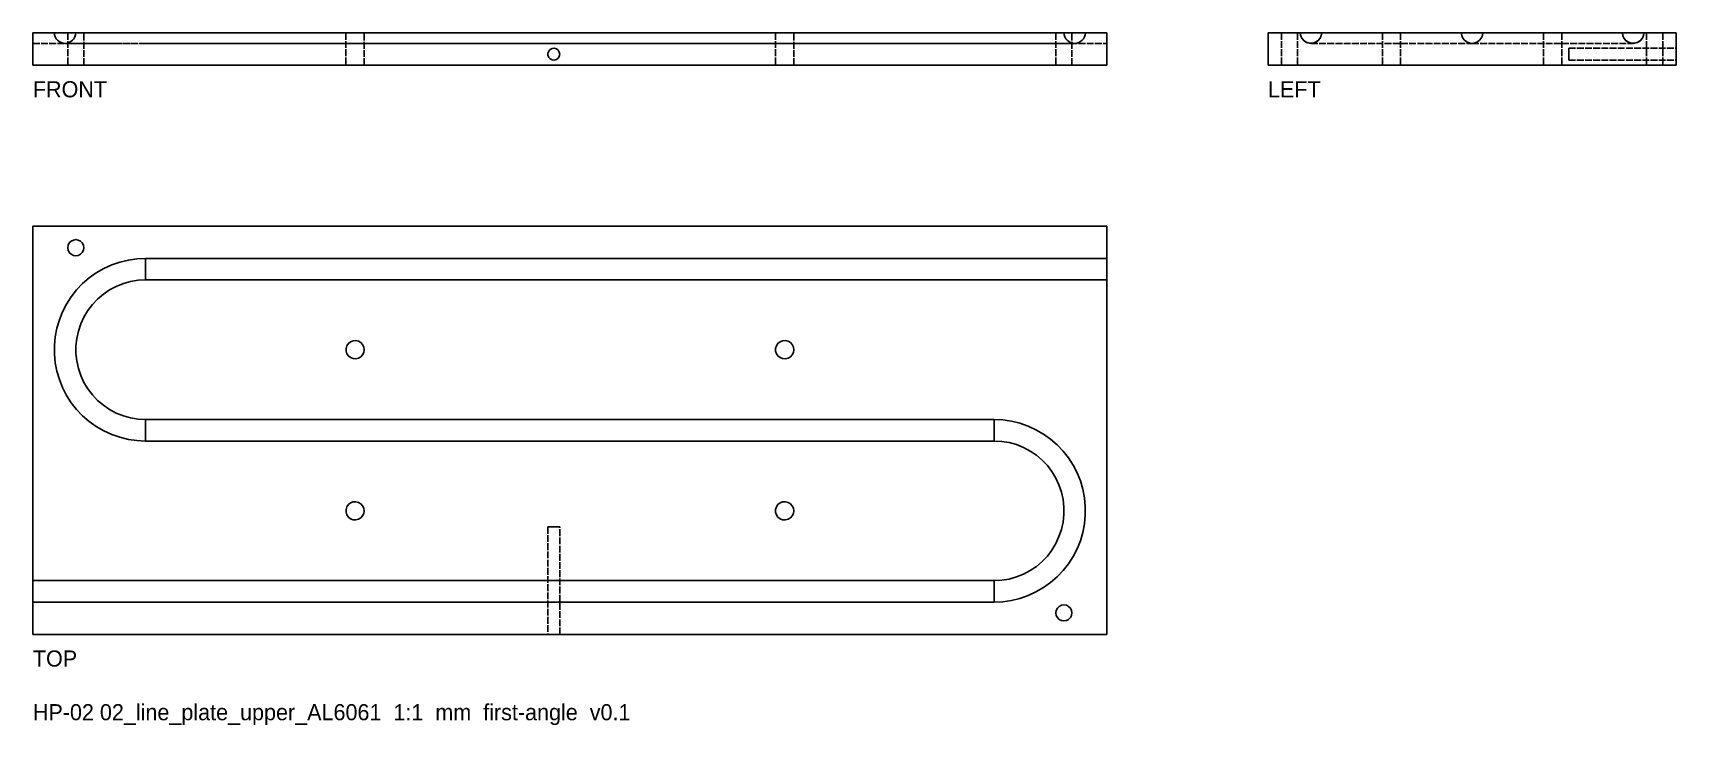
# Model space of a CAD drawing. Header units: millimetres. Extents: x 0 to 306, y -17 to 112.
import ezdxf

# ---------------------------------------------------------------- set-up
doc = ezdxf.new("R2010")
doc.units = ezdxf.units.MM
doc.linetypes.add('DASHED', pattern=[1.524, 1.27, -0.254])
for name, color, linetype in [('HIDDEN', 8, 'DASHED'), ('TEXT', 3, 'Continuous'), ('VISIBLE', 7, 'Continuous')]:
    doc.layers.add(name, color=color, linetype=linetype)

msp = doc.modelspace()

# ---------------------------------------------------------------- linework, layer by layer
at = {"layer": 'HIDDEN'}
for points in [[(0, 112), (0, 111.78), (0, 111.56), (0, 111.35), (0, 111.15), (0, 110.96), (0, 110.78), (0, 110.62), (0, 110.47), (0, 110.35), (0, 110.24), (0, 110.16), (0, 110.1), (0, 110.06), (0, 110.05)], [(0, 110.05), (0, 110.06), (0, 110.1), (0, 110.16), (0, 110.24), (0, 110.35), (0, 110.47), (0, 110.62), (0, 110.78), (0, 110.96), (0, 111.15), (0, 111.35), (0, 111.56), (0, 111.78), (0, 112)], [(0, 106), (0, 112)], [(0, 112), (179, 112)], [(0, 112), (179, 112)], [(0, 112), (200, 112)], [(21, 112), (19.1, 112), (17.22, 112), (15.39, 112), (13.62, 112), (11.96, 112), (10.4, 112), (8.98, 112), (7.71, 112), (6.61, 112), (5.68, 112), (4.95, 112), (4.43, 112), (4.11, 112), (4, 112)], [(4, 112), (4.11, 112), (4.43, 112), (4.95, 112), (5.68, 112), (6.61, 112), (7.71, 112), (8.98, 112), (10.4, 112), (11.96, 112), (13.62, 112), (15.39, 112), (17.22, 112), (19.1, 112), (21, 112)], [(4, 112), (4.05, 111.62), (4.17, 111.25), (4.35, 110.91), (4.6, 110.62), (4.9, 110.38), (5.25, 110.2), (5.62, 110.09), (6, 110.05)], [(8, 112), (7.95, 111.62), (7.83, 111.25), (7.65, 110.91), (7.4, 110.62), (7.1, 110.38), (6.75, 110.2), (6.38, 110.09), (6, 110.05)], [(9.5, 112), (9.46, 112), (9.35, 112), (9.17, 112), (8.94, 112), (8.65, 112), (8.33, 112), (8, 112), (7.67, 112), (7.35, 112), (7.06, 112), (6.83, 112), (6.65, 112), (6.54, 112), (6.5, 112)], [(6.5, 112), (6.54, 112), (6.65, 112), (6.83, 112), (7.06, 112), (7.35, 112), (7.67, 112), (8, 112), (8.33, 112), (8.65, 112), (8.94, 112), (9.17, 112), (9.35, 112), (9.46, 112), (9.5, 112)], [(6.5, 112), (6.5, 106)], [(21, 112), (19.54, 112), (18.11, 112), (16.71, 112), (15.36, 112), (14.08, 112), (12.89, 112), (11.81, 112), (10.84, 112), (9.99, 112), (9.29, 112), (8.73, 112), (8.33, 112), (8.08, 112), (8, 112)], [(8, 112), (8.08, 112), (8.33, 112), (8.73, 112), (9.29, 112), (9.99, 112), (10.84, 112), (11.81, 112), (12.89, 112), (14.08, 112), (15.36, 112), (16.71, 112), (18.11, 112), (19.54, 112), (21, 112)], [(9.5, 106), (9.5, 112)], [(21, 112), (200, 112)], [(179, 112), (21, 112)], [(179, 112), (21, 112)], [(21, 112), (200, 112)], [(61.7, 112), (61.66, 112), (61.53, 112), (61.33, 112), (61.06, 112), (60.74, 112), (60.38, 112), (60, 112), (59.62, 112), (59.26, 112), (58.94, 112), (58.67, 112), (58.47, 112), (58.34, 112), (58.3, 112)], [(58.3, 112), (58.34, 112), (58.47, 112), (58.67, 112), (58.94, 112), (59.26, 112), (59.62, 112), (60, 112), (60.38, 112), (60.74, 112), (61.06, 112), (61.33, 112), (61.53, 112), (61.66, 112), (61.7, 112)], [(61.7, 112), (61.66, 112), (61.53, 112), (61.33, 112), (61.06, 112), (60.74, 112), (60.38, 112), (60, 112), (59.62, 112), (59.26, 112), (58.94, 112), (58.67, 112), (58.47, 112), (58.34, 112), (58.3, 112)], [(58.3, 112), (58.34, 112), (58.47, 112), (58.67, 112), (58.94, 112), (59.26, 112), (59.62, 112), (60, 112), (60.38, 112), (60.74, 112), (61.06, 112), (61.33, 112), (61.53, 112), (61.66, 112), (61.7, 112)], [(58.3, 112), (58.3, 106)], [(58.3, 112), (58.3, 106)], [(61.7, 106), (61.7, 112)], [(61.7, 106), (61.7, 112)], [(141.7, 112), (141.66, 112), (141.53, 112), (141.33, 112), (141.06, 112), (140.74, 112), (140.38, 112), (140, 112), (139.62, 112), (139.26, 112), (138.94, 112), (138.67, 112), (138.47, 112), (138.34, 112), (138.3, 112)], [(138.3, 112), (138.34, 112), (138.47, 112), (138.67, 112), (138.94, 112), (139.26, 112), (139.62, 112), (140, 112), (140.38, 112), (140.74, 112), (141.06, 112), (141.33, 112), (141.53, 112), (141.66, 112), (141.7, 112)], [(141.7, 112), (141.66, 112), (141.53, 112), (141.33, 112), (141.06, 112), (140.74, 112), (140.38, 112), (140, 112), (139.62, 112), (139.26, 112), (138.94, 112), (138.67, 112), (138.47, 112), (138.34, 112), (138.3, 112)], [(138.3, 112), (138.34, 112), (138.47, 112), (138.67, 112), (138.94, 112), (139.26, 112), (139.62, 112), (140, 112), (140.38, 112), (140.74, 112), (141.06, 112), (141.33, 112), (141.53, 112), (141.66, 112), (141.7, 112)], [(138.3, 112), (138.3, 106)], [(138.3, 112), (138.3, 106)], [(141.7, 106), (141.7, 112)], [(141.7, 106), (141.7, 112)], [(179, 112), (180.9, 112), (182.78, 112), (184.61, 112), (186.38, 112), (188.04, 112), (189.6, 112), (191.02, 112), (192.29, 112), (193.39, 112), (194.32, 112), (195.05, 112), (195.57, 112), (195.89, 112), (196, 112)], [(196, 112), (195.89, 112), (195.57, 112), (195.05, 112), (194.32, 112), (193.39, 112), (192.29, 112), (191.02, 112), (189.6, 112), (188.04, 112), (186.38, 112), (184.61, 112), (182.78, 112), (180.9, 112), (179, 112)], [(179, 112), (180.46, 112), (181.89, 112), (183.29, 112), (184.64, 112), (185.92, 112), (187.11, 112), (188.19, 112), (189.16, 112), (190.01, 112), (190.71, 112), (191.27, 112), (191.67, 112), (191.92, 112), (192, 112)], [(192, 112), (191.92, 112), (191.67, 112), (191.27, 112), (190.71, 112), (190.01, 112), (189.16, 112), (188.19, 112), (187.11, 112), (185.92, 112), (184.64, 112), (183.29, 112), (181.89, 112), (180.46, 112), (179, 112)], [(193.5, 112), (193.46, 112), (193.35, 112), (193.17, 112), (192.94, 112), (192.65, 112), (192.33, 112), (192, 112), (191.67, 112), (191.35, 112), (191.06, 112), (190.83, 112), (190.65, 112), (190.54, 112), (190.5, 112)], [(190.5, 112), (190.54, 112), (190.65, 112), (190.83, 112), (191.06, 112), (191.35, 112), (191.67, 112), (192, 112), (192.33, 112), (192.65, 112), (192.94, 112), (193.17, 112), (193.35, 112), (193.46, 112), (193.5, 112)], [(190.5, 112), (190.5, 106)], [(192, 112), (192.05, 111.62), (192.17, 111.25), (192.35, 110.91), (192.6, 110.62), (192.9, 110.38), (193.25, 110.2), (193.62, 110.09), (194, 110.05)], [(193.5, 106), (193.5, 112)], [(196, 112), (195.95, 111.62), (195.83, 111.25), (195.65, 110.91), (195.4, 110.62), (195.1, 110.38), (194.75, 110.2), (194.38, 110.09), (194, 110.05)], [(200, 106), (200, 112)], [(200, 112), (200, 111.78), (200, 111.56), (200, 111.35), (200, 111.15), (200, 110.96), (200, 110.78), (200, 110.62), (200, 110.47), (200, 110.35), (200, 110.24), (200, 110.16), (200, 110.1), (200, 110.06), (200, 110.05)], [(200, 110.05), (200, 110.06), (200, 110.1), (200, 110.16), (200, 110.24), (200, 110.35), (200, 110.47), (200, 110.62), (200, 110.78), (200, 110.96), (200, 111.15), (200, 111.35), (200, 111.56), (200, 111.78), (200, 112)], [(236, 112), (230, 112)], [(230, 106), (230, 112)], [(234, 112), (233.83, 112), (233.67, 112), (233.5, 112), (233.35, 112), (233.2, 112), (233.06, 112), (232.94, 112), (232.83, 112), (232.73, 112), (232.65, 112), (232.58, 112), (232.54, 112), (232.51, 112), (232.5, 112)], [(232.5, 112), (232.54, 112), (232.65, 112), (232.83, 112), (233.06, 112), (233.35, 112), (233.67, 112), (234, 112), (234.33, 112), (234.65, 112), (234.94, 112), (235.17, 112), (235.35, 112), (235.46, 112), (235.5, 112)], [(232.5, 112), (232.5, 106)], [(235.5, 112), (235.49, 112), (235.46, 112), (235.42, 112), (235.35, 112), (235.27, 112), (235.17, 112), (235.06, 112), (234.94, 112), (234.8, 112), (234.65, 112), (234.5, 112), (234.33, 112), (234.17, 112), (234, 112)], [(235.5, 112), (235.5, 106)], [(270, 112), (269.57, 112), (268.32, 112), (266.29, 112), (263.6, 112), (260.38, 112), (256.78, 112), (253, 112), (249.22, 112), (245.62, 112), (242.4, 112), (239.71, 112), (237.68, 112), (236.43, 112), (236, 112)], [(240, 112), (239.91, 111.45), (239.67, 110.94), (239.29, 110.52), (238.82, 110.23), (238.28, 110.07), (237.72, 110.07), (237.18, 110.23), (236.71, 110.52), (236.33, 110.94), (236.09, 111.45), (236, 112)], [(236, 112), (236.08, 111.49), (236.28, 111.02), (236.6, 110.62), (237.01, 110.31), (237.49, 110.12), (238, 110.05)], [(238, 110.05), (238.51, 110.12), (238.99, 110.31), (239.4, 110.62), (239.72, 111.02), (239.92, 111.49), (240, 112)], [(306, 112), (240, 112)], [(266, 112), (265.67, 112), (264.71, 112), (263.16, 112), (261.11, 112), (258.64, 112), (255.89, 112), (253, 112), (250.11, 112), (247.36, 112), (244.89, 112), (242.84, 112), (241.29, 112), (240.33, 112), (240, 112)], [(253, 112), (252.81, 112), (252.62, 112), (252.44, 112), (252.26, 112), (252.1, 112), (251.94, 112), (251.8, 112), (251.67, 112), (251.56, 112), (251.47, 112), (251.4, 112), (251.34, 112), (251.31, 112), (251.3, 112)], [(251.3, 112), (251.34, 112), (251.47, 112), (251.67, 112), (251.94, 112), (252.26, 112), (252.62, 112), (253, 112), (253.38, 112), (253.74, 112), (254.06, 112), (254.33, 112), (254.53, 112), (254.66, 112), (254.7, 112)], [(253, 112), (252.81, 112), (252.62, 112), (252.44, 112), (252.26, 112), (252.1, 112), (251.94, 112), (251.8, 112), (251.67, 112), (251.56, 112), (251.47, 112), (251.4, 112), (251.34, 112), (251.31, 112), (251.3, 112)], [(251.3, 112), (251.34, 112), (251.47, 112), (251.67, 112), (251.94, 112), (252.26, 112), (252.62, 112), (253, 112), (253.38, 112), (253.74, 112), (254.06, 112), (254.33, 112), (254.53, 112), (254.66, 112), (254.7, 112)], [(251.3, 112), (251.3, 106)], [(251.3, 112), (251.3, 106)], [(254.7, 112), (254.69, 112), (254.66, 112), (254.6, 112), (254.53, 112), (254.44, 112), (254.33, 112), (254.2, 112), (254.06, 112), (253.9, 112), (253.74, 112), (253.56, 112), (253.38, 112), (253.19, 112), (253, 112)], [(254.7, 112), (254.69, 112), (254.66, 112), (254.6, 112), (254.53, 112), (254.44, 112), (254.33, 112), (254.2, 112), (254.06, 112), (253.9, 112), (253.74, 112), (253.56, 112), (253.38, 112), (253.19, 112), (253, 112)], [(254.7, 112), (254.7, 106)], [(254.7, 112), (254.7, 106)], [(296, 112), (293.9, 112), (291.47, 112), (288.79, 112), (285.93, 112), (282.98, 112), (280.03, 112), (277.17, 112), (274.49, 112), (272.06, 112), (269.97, 112), (268.27, 112), (267.02, 112), (266.26, 112), (266, 112)], [(268, 110.05), (267.49, 110.12), (267.01, 110.31), (266.6, 110.62), (266.28, 111.02), (266.08, 111.49), (266, 112)], [(266, 112), (266.08, 111.49), (266.28, 111.02), (266.6, 110.62), (267.01, 110.31), (267.49, 110.12), (268, 110.05)], [(270, 112), (269.92, 111.49), (269.72, 111.02), (269.4, 110.62), (268.99, 110.31), (268.51, 110.12), (268, 110.05)], [(268, 110.05), (268.51, 110.12), (268.99, 110.31), (269.4, 110.62), (269.72, 111.02), (269.92, 111.49), (270, 112)], [(296, 112), (295.67, 112), (294.71, 112), (293.16, 112), (291.11, 112), (288.64, 112), (285.89, 112), (283, 112), (280.11, 112), (277.36, 112), (274.89, 112), (272.84, 112), (271.29, 112), (270.33, 112), (270, 112)], [(283, 112), (282.81, 112), (282.62, 112), (282.44, 112), (282.26, 112), (282.1, 112), (281.94, 112), (281.8, 112), (281.67, 112), (281.56, 112), (281.47, 112), (281.4, 112), (281.34, 112), (281.31, 112), (281.3, 112)], [(281.3, 112), (281.34, 112), (281.47, 112), (281.67, 112), (281.94, 112), (282.26, 112), (282.62, 112), (283, 112), (283.38, 112), (283.74, 112), (284.06, 112), (284.33, 112), (284.53, 112), (284.66, 112), (284.7, 112)], [(283, 112), (282.81, 112), (282.62, 112), (282.44, 112), (282.26, 112), (282.1, 112), (281.94, 112), (281.8, 112), (281.67, 112), (281.56, 112), (281.47, 112), (281.4, 112), (281.34, 112), (281.31, 112), (281.3, 112)], [(281.3, 112), (281.34, 112), (281.47, 112), (281.67, 112), (281.94, 112), (282.26, 112), (282.62, 112), (283, 112), (283.38, 112), (283.74, 112), (284.06, 112), (284.33, 112), (284.53, 112), (284.66, 112), (284.7, 112)], [(281.3, 112), (281.3, 106)], [(281.3, 112), (281.3, 106)], [(284.7, 112), (284.69, 112), (284.66, 112), (284.6, 112), (284.53, 112), (284.44, 112), (284.33, 112), (284.2, 112), (284.06, 112), (283.9, 112), (283.74, 112), (283.56, 112), (283.38, 112), (283.19, 112), (283, 112)], [(284.7, 112), (284.69, 112), (284.66, 112), (284.6, 112), (284.53, 112), (284.44, 112), (284.33, 112), (284.2, 112), (284.06, 112), (283.9, 112), (283.74, 112), (283.56, 112), (283.38, 112), (283.19, 112), (283, 112)], [(284.7, 112), (284.7, 106)], [(284.7, 112), (284.7, 106)], [(298, 110.05), (297.49, 110.12), (297.01, 110.31), (296.6, 110.62), (296.28, 111.02), (296.08, 111.49), (296, 112)], [(300, 112), (299.92, 111.49), (299.72, 111.02), (299.4, 110.62), (298.99, 110.31), (298.51, 110.12), (298, 110.05)], [(302, 112), (301.83, 112), (301.67, 112), (301.5, 112), (301.35, 112), (301.2, 112), (301.06, 112), (300.94, 112), (300.83, 112), (300.73, 112), (300.65, 112), (300.58, 112), (300.54, 112), (300.51, 112), (300.5, 112)], [(300.5, 112), (300.54, 112), (300.65, 112), (300.83, 112), (301.06, 112), (301.35, 112), (301.67, 112), (302, 112), (302.33, 112), (302.65, 112), (302.94, 112), (303.17, 112), (303.35, 112), (303.46, 112), (303.5, 112)], [(300.5, 112), (300.5, 106)], [(303.5, 112), (303.49, 112), (303.46, 112), (303.42, 112), (303.35, 112), (303.27, 112), (303.17, 112), (303.06, 112), (302.94, 112), (302.8, 112), (302.65, 112), (302.5, 112), (302.33, 112), (302.17, 112), (302, 112)], [(303.5, 112), (303.5, 106)], [(306, 106), (306, 112)], [(0, 110.05), (179, 110.05)], [(21, 110.05), (18.07, 110.05), (16.65, 110.05), (15.26, 110.05), (13.93, 110.05), (12.67, 110.05), (11.49, 110.05), (10.39, 110.05), (9.41, 110.05), (8.53, 110.05), (7.77, 110.05), (7.14, 110.05), (6.65, 110.05), (6.29, 110.05), (6.07, 110.05), (6, 110.05)], [(21, 110.05), (18.07, 110.05), (16.65, 110.05), (15.26, 110.05), (13.93, 110.05), (12.67, 110.05), (11.48, 110.05), (10.39, 110.05), (9.41, 110.05), (8.53, 110.05), (7.77, 110.05), (7.14, 110.05), (6.65, 110.05), (6.29, 110.05), (6.07, 110.05), (6, 110.05)], [(21, 110.05), (200, 110.05)], [(179, 110.05), (21, 110.05)], [(98.1, 108.02), (98.03, 108.42), (97.81, 108.76), (97.49, 109), (97.1, 109.12), (96.7, 109.08), (96.34, 108.9), (96.06, 108.6), (95.92, 108.22), (95.92, 107.82), (96.06, 107.44), (96.34, 107.14), (96.7, 106.96), (97.1, 106.92), (97.49, 107.04), (97.81, 107.28), (98.03, 107.62), (98.1, 108.02)], [(179, 110.05), (181.93, 110.05), (183.35, 110.05), (184.74, 110.05), (186.07, 110.05), (187.33, 110.05), (188.52, 110.05), (189.61, 110.05), (190.59, 110.05), (191.47, 110.05), (192.23, 110.05), (192.86, 110.05), (193.35, 110.05), (193.71, 110.05), (193.93, 110.05), (194, 110.05)], [(179, 110.05), (181.93, 110.05), (183.35, 110.05), (184.74, 110.05), (186.07, 110.05), (187.33, 110.05), (188.52, 110.05), (189.61, 110.05), (190.59, 110.05), (191.47, 110.05), (192.23, 110.05), (192.86, 110.05), (193.35, 110.05), (193.71, 110.05), (193.93, 110.05), (194, 110.05)], [(238, 110.05), (268, 110.05)], [(268, 110.05), (298, 110.05)], [(286, 108.02), (286, 108.14), (286, 108.26), (286, 108.38), (286, 108.5), (286, 108.61), (286, 108.71), (286, 108.8), (286, 108.88), (286, 108.95), (286, 109.01), (286, 109.06), (286, 109.09), (286, 109.11), (286, 109.12)], [(286, 109.12), (286, 109.09), (286, 109.01), (286, 108.88), (286, 108.71), (286, 108.5), (286, 108.26), (286, 108.02), (286, 107.78), (286, 107.54), (286, 107.33), (286, 107.16), (286, 107.03), (286, 106.95), (286, 106.92)], [(286, 109.12), (306, 109.12)], [(286, 106.92), (286, 106.93), (286, 106.95), (286, 106.98), (286, 107.03), (286, 107.09), (286, 107.16), (286, 107.24), (286, 107.33), (286, 107.43), (286, 107.54), (286, 107.66), (286, 107.78), (286, 107.9), (286, 108.02)], [(306, 108.02), (306, 108.14), (306, 108.26), (306, 108.38), (306, 108.5), (306, 108.61), (306, 108.71), (306, 108.8), (306, 108.88), (306, 108.95), (306, 109.01), (306, 109.06), (306, 109.09), (306, 109.11), (306, 109.12)], [(306, 109.12), (306, 109.09), (306, 109.01), (306, 108.88), (306, 108.71), (306, 108.5), (306, 108.26), (306, 108.02), (306, 107.78), (306, 107.54), (306, 107.33), (306, 107.16), (306, 107.03), (306, 106.95), (306, 106.92)], [(306, 106.92), (306, 106.93), (306, 106.95), (306, 106.98), (306, 107.03), (306, 107.09), (306, 107.16), (306, 107.24), (306, 107.33), (306, 107.43), (306, 107.54), (306, 107.66), (306, 107.78), (306, 107.9), (306, 108.02)], [(0, 106), (200, 106)], [(9.5, 106), (9.46, 106), (9.35, 106), (9.17, 106), (8.94, 106), (8.65, 106), (8.33, 106), (8, 106), (7.67, 106), (7.35, 106), (7.06, 106), (6.83, 106), (6.65, 106), (6.54, 106), (6.5, 106)], [(6.5, 106), (6.54, 106), (6.65, 106), (6.83, 106), (7.06, 106), (7.35, 106), (7.67, 106), (8, 106), (8.33, 106), (8.65, 106), (8.94, 106), (9.17, 106), (9.35, 106), (9.46, 106), (9.5, 106)], [(61.7, 106), (61.66, 106), (61.53, 106), (61.33, 106), (61.06, 106), (60.74, 106), (60.38, 106), (60, 106), (59.62, 106), (59.26, 106), (58.94, 106), (58.67, 106), (58.47, 106), (58.34, 106), (58.3, 106)], [(58.3, 106), (58.34, 106), (58.47, 106), (58.67, 106), (58.94, 106), (59.26, 106), (59.62, 106), (60, 106), (60.38, 106), (60.74, 106), (61.06, 106), (61.33, 106), (61.53, 106), (61.66, 106), (61.7, 106)], [(61.7, 106), (61.66, 106), (61.53, 106), (61.33, 106), (61.06, 106), (60.74, 106), (60.38, 106), (60, 106), (59.62, 106), (59.26, 106), (58.94, 106), (58.67, 106), (58.47, 106), (58.34, 106), (58.3, 106)], [(58.3, 106), (58.34, 106), (58.47, 106), (58.67, 106), (58.94, 106), (59.26, 106), (59.62, 106), (60, 106), (60.38, 106), (60.74, 106), (61.06, 106), (61.33, 106), (61.53, 106), (61.66, 106), (61.7, 106)], [(141.7, 106), (141.66, 106), (141.53, 106), (141.33, 106), (141.06, 106), (140.74, 106), (140.38, 106), (140, 106), (139.62, 106), (139.26, 106), (138.94, 106), (138.67, 106), (138.47, 106), (138.34, 106), (138.3, 106)], [(138.3, 106), (138.34, 106), (138.47, 106), (138.67, 106), (138.94, 106), (139.26, 106), (139.62, 106), (140, 106), (140.38, 106), (140.74, 106), (141.06, 106), (141.33, 106), (141.53, 106), (141.66, 106), (141.7, 106)], [(141.7, 106), (141.66, 106), (141.53, 106), (141.33, 106), (141.06, 106), (140.74, 106), (140.38, 106), (140, 106), (139.62, 106), (139.26, 106), (138.94, 106), (138.67, 106), (138.47, 106), (138.34, 106), (138.3, 106)], [(138.3, 106), (138.34, 106), (138.47, 106), (138.67, 106), (138.94, 106), (139.26, 106), (139.62, 106), (140, 106), (140.38, 106), (140.74, 106), (141.06, 106), (141.33, 106), (141.53, 106), (141.66, 106), (141.7, 106)], [(193.5, 106), (193.46, 106), (193.35, 106), (193.17, 106), (192.94, 106), (192.65, 106), (192.33, 106), (192, 106), (191.67, 106), (191.35, 106), (191.06, 106), (190.83, 106), (190.65, 106), (190.54, 106), (190.5, 106)], [(190.5, 106), (190.54, 106), (190.65, 106), (190.83, 106), (191.06, 106), (191.35, 106), (191.67, 106), (192, 106), (192.33, 106), (192.65, 106), (192.94, 106), (193.17, 106), (193.35, 106), (193.46, 106), (193.5, 106)], [(306, 106), (230, 106)], [(234, 106), (233.83, 106), (233.67, 106), (233.5, 106), (233.35, 106), (233.2, 106), (233.06, 106), (232.94, 106), (232.83, 106), (232.73, 106), (232.65, 106), (232.58, 106), (232.54, 106), (232.51, 106), (232.5, 106)], [(232.5, 106), (232.54, 106), (232.65, 106), (232.83, 106), (233.06, 106), (233.35, 106), (233.67, 106), (234, 106), (234.33, 106), (234.65, 106), (234.94, 106), (235.17, 106), (235.35, 106), (235.46, 106), (235.5, 106)], [(235.5, 106), (235.49, 106), (235.46, 106), (235.42, 106), (235.35, 106), (235.27, 106), (235.17, 106), (235.06, 106), (234.94, 106), (234.8, 106), (234.65, 106), (234.5, 106), (234.33, 106), (234.17, 106), (234, 106)], [(253, 106), (252.81, 106), (252.62, 106), (252.44, 106), (252.26, 106), (252.1, 106), (251.94, 106), (251.8, 106), (251.67, 106), (251.56, 106), (251.47, 106), (251.4, 106), (251.34, 106), (251.31, 106), (251.3, 106)], [(251.3, 106), (251.34, 106), (251.47, 106), (251.67, 106), (251.94, 106), (252.26, 106), (252.62, 106), (253, 106), (253.38, 106), (253.74, 106), (254.06, 106), (254.33, 106), (254.53, 106), (254.66, 106), (254.7, 106)], [(253, 106), (252.81, 106), (252.62, 106), (252.44, 106), (252.26, 106), (252.1, 106), (251.94, 106), (251.8, 106), (251.67, 106), (251.56, 106), (251.47, 106), (251.4, 106), (251.34, 106), (251.31, 106), (251.3, 106)], [(251.3, 106), (251.34, 106), (251.47, 106), (251.67, 106), (251.94, 106), (252.26, 106), (252.62, 106), (253, 106), (253.38, 106), (253.74, 106), (254.06, 106), (254.33, 106), (254.53, 106), (254.66, 106), (254.7, 106)], [(254.7, 106), (254.69, 106), (254.66, 106), (254.6, 106), (254.53, 106), (254.44, 106), (254.33, 106), (254.2, 106), (254.06, 106), (253.9, 106), (253.74, 106), (253.56, 106), (253.38, 106), (253.19, 106), (253, 106)], [(254.7, 106), (254.69, 106), (254.66, 106), (254.6, 106), (254.53, 106), (254.44, 106), (254.33, 106), (254.2, 106), (254.06, 106), (253.9, 106), (253.74, 106), (253.56, 106), (253.38, 106), (253.19, 106), (253, 106)], [(283, 106), (282.81, 106), (282.62, 106), (282.44, 106), (282.26, 106), (282.1, 106), (281.94, 106), (281.8, 106), (281.67, 106), (281.56, 106), (281.47, 106), (281.4, 106), (281.34, 106), (281.31, 106), (281.3, 106)], [(281.3, 106), (281.34, 106), (281.47, 106), (281.67, 106), (281.94, 106), (282.26, 106), (282.62, 106), (283, 106), (283.38, 106), (283.74, 106), (284.06, 106), (284.33, 106), (284.53, 106), (284.66, 106), (284.7, 106)], [(283, 106), (282.81, 106), (282.62, 106), (282.44, 106), (282.26, 106), (282.1, 106), (281.94, 106), (281.8, 106), (281.67, 106), (281.56, 106), (281.47, 106), (281.4, 106), (281.34, 106), (281.31, 106), (281.3, 106)], [(281.3, 106), (281.34, 106), (281.47, 106), (281.67, 106), (281.94, 106), (282.26, 106), (282.62, 106), (283, 106), (283.38, 106), (283.74, 106), (284.06, 106), (284.33, 106), (284.53, 106), (284.66, 106), (284.7, 106)], [(284.7, 106), (284.69, 106), (284.66, 106), (284.6, 106), (284.53, 106), (284.44, 106), (284.33, 106), (284.2, 106), (284.06, 106), (283.9, 106), (283.74, 106), (283.56, 106), (283.38, 106), (283.19, 106), (283, 106)], [(284.7, 106), (284.69, 106), (284.66, 106), (284.6, 106), (284.53, 106), (284.44, 106), (284.33, 106), (284.2, 106), (284.06, 106), (283.9, 106), (283.74, 106), (283.56, 106), (283.38, 106), (283.19, 106), (283, 106)], [(286, 106.92), (306, 106.92)], [(302, 106), (301.83, 106), (301.67, 106), (301.5, 106), (301.35, 106), (301.2, 106), (301.06, 106), (300.94, 106), (300.83, 106), (300.73, 106), (300.65, 106), (300.58, 106), (300.54, 106), (300.51, 106), (300.5, 106)], [(300.5, 106), (300.54, 106), (300.65, 106), (300.83, 106), (301.06, 106), (301.35, 106), (301.67, 106), (302, 106), (302.33, 106), (302.65, 106), (302.94, 106), (303.17, 106), (303.35, 106), (303.46, 106), (303.5, 106)], [(303.5, 106), (303.49, 106), (303.46, 106), (303.42, 106), (303.35, 106), (303.27, 106), (303.17, 106), (303.06, 106), (302.94, 106), (302.8, 106), (302.65, 106), (302.5, 106), (302.33, 106), (302.17, 106), (302, 106)], [(0, 0), (0, 76)], [(0, 76), (200, 76)], [(9.5, 72), (9.43, 72.46), (9.21, 72.88), (8.88, 73.21), (8.46, 73.43), (8, 73.5), (7.54, 73.43), (7.12, 73.21), (6.79, 72.88), (6.57, 72.46), (6.5, 72), (6.57, 71.54), (6.79, 71.12), (7.12, 70.79), (7.54, 70.57), (8, 70.5), (8.46, 70.57), (8.88, 70.79), (9.21, 71.12), (9.43, 71.54), (9.5, 72)], [(200, 0), (200, 76)], [(61.7, 53), (61.62, 53.5), (61.4, 53.96), (61.06, 54.33), (60.62, 54.58), (60.13, 54.7), (59.62, 54.66), (59.15, 54.47), (58.75, 54.16), (58.47, 53.74), (58.32, 53.25), (58.32, 52.75), (58.47, 52.26), (58.75, 51.84), (59.15, 51.53), (59.62, 51.34), (60.13, 51.3), (60.62, 51.42), (61.06, 51.67), (61.4, 52.04), (61.62, 52.5), (61.7, 53)], [(141.7, 53), (141.62, 53.5), (141.4, 53.96), (141.06, 54.33), (140.62, 54.58), (140.13, 54.7), (139.62, 54.66), (139.15, 54.47), (138.75, 54.16), (138.47, 53.74), (138.32, 53.25), (138.32, 52.75), (138.47, 52.26), (138.75, 51.84), (139.15, 51.53), (139.62, 51.34), (140.13, 51.3), (140.62, 51.42), (141.06, 51.67), (141.4, 52.04), (141.62, 52.5), (141.7, 53)], [(61.7, 23), (61.62, 23.5), (61.4, 23.96), (61.06, 24.33), (60.62, 24.58), (60.13, 24.7), (59.62, 24.66), (59.15, 24.47), (58.75, 24.16), (58.47, 23.74), (58.32, 23.25), (58.32, 22.75), (58.47, 22.26), (58.75, 21.84), (59.15, 21.53), (59.62, 21.34), (60.13, 21.3), (60.62, 21.42), (61.06, 21.67), (61.4, 22.04), (61.62, 22.5), (61.7, 23)], [(141.7, 23), (141.62, 23.5), (141.4, 23.96), (141.06, 24.33), (140.62, 24.58), (140.13, 24.7), (139.62, 24.66), (139.15, 24.47), (138.75, 24.16), (138.47, 23.74), (138.32, 23.25), (138.32, 22.75), (138.47, 22.26), (138.75, 21.84), (139.15, 21.53), (139.62, 21.34), (140.13, 21.3), (140.62, 21.42), (141.06, 21.67), (141.4, 22.04), (141.62, 22.5), (141.7, 23)], [(98.1, 20), (98.07, 20), (97.99, 20), (97.86, 20), (97.69, 20), (97.48, 20), (97.24, 20), (97, 20), (96.76, 20), (96.52, 20), (96.31, 20), (96.14, 20), (96.01, 20), (95.93, 20), (95.9, 20)], [(95.9, 20), (95.93, 20), (96.01, 20), (96.14, 20), (96.31, 20), (96.52, 20), (96.76, 20), (97, 20), (97.24, 20), (97.48, 20), (97.69, 20), (97.86, 20), (97.99, 20), (98.07, 20), (98.1, 20)], [(95.9, 20), (95.9, 0)], [(98.1, 0), (98.1, 20)], [(193.5, 4), (193.43, 4.46), (193.21, 4.88), (192.88, 5.21), (192.46, 5.43), (192, 5.5), (191.54, 5.43), (191.12, 5.21), (190.79, 4.88), (190.57, 4.46), (190.5, 4), (190.57, 3.54), (190.79, 3.12), (191.12, 2.79), (191.54, 2.57), (192, 2.5), (192.46, 2.57), (192.88, 2.79), (193.21, 3.12), (193.43, 3.54), (193.5, 4)], [(0, 0), (200, 0)], [(98.1, 0), (98.07, 0), (97.99, 0), (97.86, 0), (97.69, 0), (97.48, 0), (97.24, 0), (97, 0), (96.76, 0), (96.52, 0), (96.31, 0), (96.14, 0), (96.01, 0), (95.93, 0), (95.9, 0)], [(95.9, 0), (95.93, 0), (96.01, 0), (96.14, 0), (96.31, 0), (96.52, 0), (96.76, 0), (97, 0), (97.24, 0), (97.48, 0), (97.69, 0), (97.86, 0), (97.99, 0), (98.07, 0), (98.1, 0)]]:
    msp.add_lwpolyline(points, dxfattribs=at)
at = {"layer": 'VISIBLE'}
for points in [[(0, 106), (0, 112)], [(0, 112), (200, 112)], [(200, 106), (200, 112)], [(296, 112), (230, 112)], [(230, 106), (230, 112)], [(300, 112), (299.91, 111.45), (299.67, 110.94), (299.29, 110.52), (298.82, 110.23), (298.28, 110.07), (297.72, 110.07), (297.18, 110.23), (296.71, 110.52), (296.33, 110.94), (296.09, 111.45), (296, 112)], [(300, 112), (299.98, 112), (299.91, 112), (299.81, 112), (299.66, 112), (299.47, 112), (299.24, 112), (298.97, 112), (298.66, 112), (298.31, 112), (297.92, 112), (297.49, 112), (297.03, 112), (296.53, 112), (296, 112)], [(306, 112), (300, 112)], [(306, 106), (306, 112)], [(98.1, 108.02), (98.03, 108.42), (97.81, 108.76), (97.49, 109), (97.1, 109.12), (96.7, 109.08), (96.34, 108.9), (96.06, 108.6), (95.92, 108.22), (95.92, 107.82), (96.06, 107.44), (96.34, 107.14), (96.7, 106.96), (97.1, 106.92), (97.49, 107.04), (97.81, 107.28), (98.03, 107.62), (98.1, 108.02)], [(0, 106), (200, 106)], [(306, 106), (230, 106)], [(0, 10), (0, 76)], [(0, 76), (200, 76)], [(9.5, 72), (9.43, 72.46), (9.21, 72.88), (8.88, 73.21), (8.46, 73.43), (8, 73.5), (7.54, 73.43), (7.12, 73.21), (6.79, 72.88), (6.57, 72.46), (6.5, 72), (6.57, 71.54), (6.79, 71.12), (7.12, 70.79), (7.54, 70.57), (8, 70.5), (8.46, 70.57), (8.88, 70.79), (9.21, 71.12), (9.43, 71.54), (9.5, 72)], [(200, 70), (200, 76)], [(21, 36), (19.38, 36.08), (17.78, 36.31), (16.21, 36.69), (14.68, 37.22), (13.21, 37.89), (11.81, 38.7), (10.49, 39.64), (9.27, 40.7), (8.15, 41.87), (7.15, 43.14), (6.28, 44.5), (5.54, 45.94), (4.94, 47.44), (4.48, 48.99), (4.17, 50.58), (4.02, 52.19), (4.02, 53.81), (4.17, 55.42), (4.48, 57.01), (4.94, 58.56), (5.54, 60.06), (6.28, 61.5), (7.15, 62.86), (8.15, 64.13), (9.27, 65.3), (10.49, 66.36), (11.81, 67.3), (13.21, 68.11), (14.68, 68.78), (16.21, 69.31), (17.78, 69.69), (19.38, 69.92), (21, 70)], [(21, 70), (200, 70)], [(21, 70), (21, 69.94), (21, 69.79), (21, 69.55), (21, 69.23), (21, 68.85), (21, 68.44), (21, 68), (21, 67.56), (21, 67.15), (21, 66.77), (21, 66.45), (21, 66.21), (21, 66.06), (21, 66)], [(200, 66), (200, 66.06), (200, 66.21), (200, 66.45), (200, 66.77), (200, 67.15), (200, 67.56), (200, 68), (200, 68.44), (200, 68.85), (200, 69.23), (200, 69.55), (200, 69.79), (200, 69.94), (200, 70)], [(21, 40), (19.59, 40.08), (18.21, 40.3), (16.85, 40.68), (15.54, 41.2), (14.3, 41.86), (13.13, 42.65), (12.06, 43.56), (11.09, 44.58), (10.24, 45.7), (9.51, 46.91), (8.92, 48.19), (8.47, 49.52), (8.17, 50.9), (8.02, 52.3), (8.02, 53.7), (8.17, 55.1), (8.47, 56.48), (8.92, 57.81), (9.51, 59.09), (10.24, 60.3), (11.09, 61.42), (12.06, 62.44), (13.13, 63.35), (14.3, 64.14), (15.54, 64.8), (16.85, 65.32), (18.21, 65.7), (19.59, 65.92), (21, 66)], [(21, 66), (200, 66)], [(200, 0), (200, 66)], [(61.7, 53), (61.62, 53.5), (61.4, 53.96), (61.06, 54.33), (60.62, 54.58), (60.13, 54.7), (59.62, 54.66), (59.15, 54.47), (58.75, 54.16), (58.47, 53.74), (58.32, 53.25), (58.32, 52.75), (58.47, 52.26), (58.75, 51.84), (59.15, 51.53), (59.62, 51.34), (60.13, 51.3), (60.62, 51.42), (61.06, 51.67), (61.4, 52.04), (61.62, 52.5), (61.7, 53)], [(141.7, 53), (141.62, 53.5), (141.4, 53.96), (141.06, 54.33), (140.62, 54.58), (140.13, 54.7), (139.62, 54.66), (139.15, 54.47), (138.75, 54.16), (138.47, 53.74), (138.32, 53.25), (138.32, 52.75), (138.47, 52.26), (138.75, 51.84), (139.15, 51.53), (139.62, 51.34), (140.13, 51.3), (140.62, 51.42), (141.06, 51.67), (141.4, 52.04), (141.62, 52.5), (141.7, 53)], [(179, 40), (21, 40)], [(21, 40), (21, 39.94), (21, 39.79), (21, 39.55), (21, 39.23), (21, 38.85), (21, 38.44), (21, 38), (21, 37.56), (21, 37.15), (21, 36.77), (21, 36.45), (21, 36.21), (21, 36.06), (21, 36)], [(179, 6), (180.62, 6.08), (182.22, 6.31), (183.79, 6.69), (185.32, 7.22), (186.79, 7.89), (188.19, 8.7), (189.51, 9.64), (190.73, 10.7), (191.85, 11.87), (192.85, 13.14), (193.72, 14.5), (194.46, 15.94), (195.06, 17.44), (195.52, 18.99), (195.83, 20.58), (195.98, 22.19), (195.98, 23.81), (195.83, 25.42), (195.52, 27.01), (195.06, 28.56), (194.46, 30.06), (193.72, 31.5), (192.85, 32.86), (191.85, 34.13), (190.73, 35.3), (189.51, 36.36), (188.19, 37.3), (186.79, 38.11), (185.32, 38.78), (183.79, 39.31), (182.22, 39.69), (180.62, 39.92), (179, 40)], [(179, 36), (179, 36.06), (179, 36.21), (179, 36.45), (179, 36.77), (179, 37.15), (179, 37.56), (179, 38), (179, 38.44), (179, 38.85), (179, 39.23), (179, 39.55), (179, 39.79), (179, 39.94), (179, 40)], [(179, 36), (21, 36)], [(179, 10), (180.41, 10.08), (181.79, 10.3), (183.15, 10.68), (184.46, 11.2), (185.7, 11.86), (186.87, 12.65), (187.94, 13.56), (188.91, 14.58), (189.76, 15.7), (190.49, 16.91), (191.08, 18.19), (191.53, 19.52), (191.83, 20.9), (191.98, 22.3), (191.98, 23.7), (191.83, 25.1), (191.53, 26.48), (191.08, 27.81), (190.49, 29.09), (189.76, 30.3), (188.91, 31.42), (187.94, 32.44), (186.87, 33.35), (185.7, 34.14), (184.46, 34.8), (183.15, 35.32), (181.79, 35.7), (180.41, 35.92), (179, 36)], [(61.7, 23), (61.62, 23.5), (61.4, 23.96), (61.06, 24.33), (60.62, 24.58), (60.13, 24.7), (59.62, 24.66), (59.15, 24.47), (58.75, 24.16), (58.47, 23.74), (58.32, 23.25), (58.32, 22.75), (58.47, 22.26), (58.75, 21.84), (59.15, 21.53), (59.62, 21.34), (60.13, 21.3), (60.62, 21.42), (61.06, 21.67), (61.4, 22.04), (61.62, 22.5), (61.7, 23)], [(141.7, 23), (141.62, 23.5), (141.4, 23.96), (141.06, 24.33), (140.62, 24.58), (140.13, 24.7), (139.62, 24.66), (139.15, 24.47), (138.75, 24.16), (138.47, 23.74), (138.32, 23.25), (138.32, 22.75), (138.47, 22.26), (138.75, 21.84), (139.15, 21.53), (139.62, 21.34), (140.13, 21.3), (140.62, 21.42), (141.06, 21.67), (141.4, 22.04), (141.62, 22.5), (141.7, 23)], [(0, 6), (0, 6.06), (0, 6.21), (0, 6.45), (0, 6.77), (0, 7.15), (0, 7.56), (0, 8), (0, 8.44), (0, 8.85), (0, 9.23), (0, 9.55), (0, 9.79), (0, 9.94), (0, 10)], [(0, 10), (179, 10)], [(179, 6), (179, 6.06), (179, 6.21), (179, 6.45), (179, 6.77), (179, 7.15), (179, 7.56), (179, 8), (179, 8.44), (179, 8.85), (179, 9.23), (179, 9.55), (179, 9.79), (179, 9.94), (179, 10)], [(0, 0), (0, 6)], [(0, 6), (179, 6)], [(193.5, 4), (193.43, 4.46), (193.21, 4.88), (192.88, 5.21), (192.46, 5.43), (192, 5.5), (191.54, 5.43), (191.12, 5.21), (190.79, 4.88), (190.57, 4.46), (190.5, 4), (190.57, 3.54), (190.79, 3.12), (191.12, 2.79), (191.54, 2.57), (192, 2.5), (192.46, 2.57), (192.88, 2.79), (193.21, 3.12), (193.43, 3.54), (193.5, 4)], [(0, 0), (200, 0)]]:
    msp.add_lwpolyline(points, dxfattribs=at)

# ---------------------------------------------------------------- texts
at = {"layer": 'TEXT'}
for s, p in [('FRONT', (0, 100)), ('LEFT', (230, 100)), ('TOP', (0, -6)), ('HP-02 02_line_plate_upper_AL6061  1:1  mm  first-angle  v0.1', (0, -16))]:
    msp.add_text(s, height=3, dxfattribs=at).set_placement(p)

doc.saveas('drawing.dxf')
